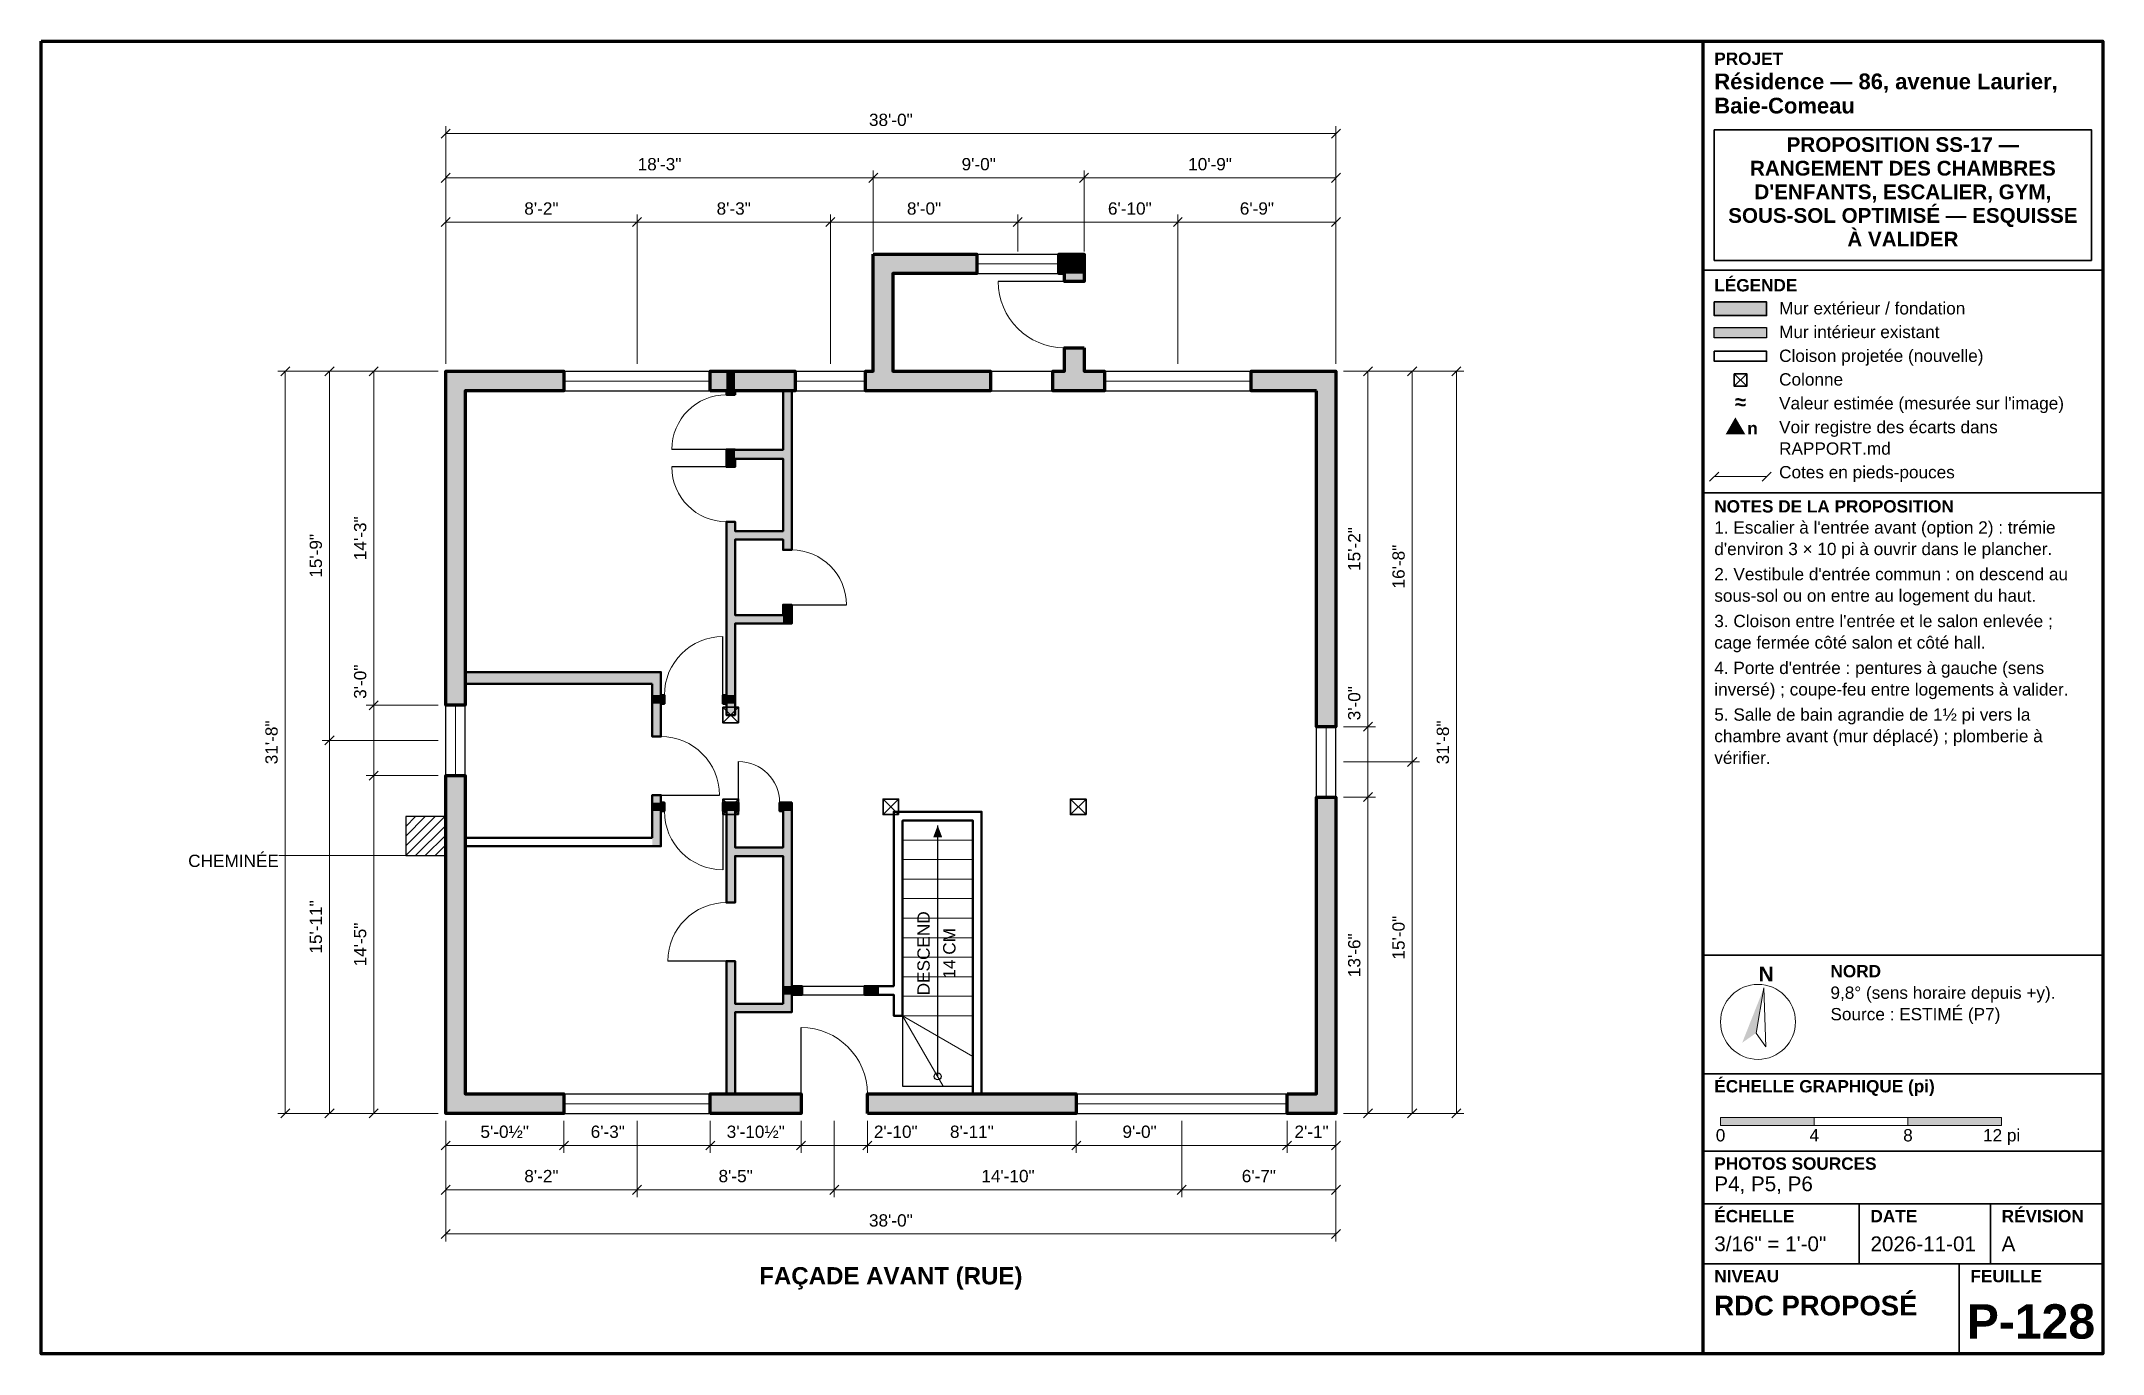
# Model space of a CAD drawing. Header units: inches. Extents: x -207 to 849, y -123 to 549.
import ezdxf
from ezdxf.enums import TextEntityAlignment as Align

# ---------------------------------------------------------------- set-up
doc = ezdxf.new("R2010")
doc.units = ezdxf.units.IN
doc.header["$MEASUREMENT"] = 0
for name, color, linetype in [('00-Cartouche', 7, 'Continuous'), ('10-Murs', 7, 'Continuous'), ('20-Ouvertures', 7, 'Continuous'), ('30-Escaliers-Elements', 7, 'Continuous'), ('40-Structure', 7, 'Continuous'), ('50-Cotes', 7, 'Continuous'), ('60-Etiquettes', 7, 'Continuous')]:
    doc.layers.add(name, color=color, linetype=linetype)
doc.styles.add('RELEVE', font='arial.ttf')
doc.styles.add('RELEVE_GRAS', font='arialbd.ttf')

msp = doc.modelspace()

# ---------------------------------------------------------------- hatches: boundary and pattern name
at = {"layer": '00-Cartouche', "true_color": 0x4d4d4d}
h = msp.add_hatch(color=7, dxfattribs=at)
h.dxf.hatch_style = 1
h.paths.add_polyline_path([(649.8, 415.5), (676.6, 415.5), (676.6, 408.5), (649.8, 408.5)])
at = {"layer": '00-Cartouche', "true_color": 0xc8c8c8}
h = msp.add_hatch(color=7, dxfattribs=at)
h.dxf.hatch_style = 1
h.paths.add_polyline_path([(649.8, 402.5), (676.6, 402.5), (676.6, 397.2), (649.8, 397.2)])
at = {"layer": '00-Cartouche', "true_color": 0xe8730c}
h = msp.add_hatch(color=30, dxfattribs=at)
h.dxf.hatch_style = 1
h.paths.add_polyline_path([(655.6, 347.7), (665.7, 347.7), (660.6, 356.4)])
at = {"layer": '00-Cartouche', "true_color": 0x000000}
h = msp.add_hatch(color=7, dxfattribs=at)
h.dxf.hatch_style = 1
h.paths.add_polyline_path([(675.2, 64.3), (664.1, 36.2), (671.2, 41.2)])
h = msp.add_hatch(color=7, dxfattribs=at)
h.dxf.hatch_style = 1
h.paths.add_polyline_path([(653, -2.1), (701, -2.1), (701, -6.1), (653, -6.1)])
h = msp.add_hatch(color=7, dxfattribs=at)
h.dxf.hatch_style = 1
h.paths.add_polyline_path([(749, -2.1), (797, -2.1), (797, -6.1), (749, -6.1)])
at = {"layer": '10-Murs', "true_color": 0x4d4d4d}
h = msp.add_hatch(color=7, dxfattribs=at)
h.dxf.hatch_style = 1
h.paths.add_polyline_path([(229, 370), (229, 440), (219, 440), (219, 370)])
h = msp.add_hatch(color=7, dxfattribs=at)
h.dxf.hatch_style = 1
h.paths.add_polyline_path([(219, 430), (219, 440), (272, 440), (272, 430)])
h = msp.add_hatch(color=7, dxfattribs=at)
h.dxf.hatch_style = 1
h.paths.add_polyline_path([(327, 440), (327, 430), (314, 430), (314, 440)])
h = msp.add_hatch(color=7, dxfattribs=at)
h.dxf.hatch_style = 1
h.paths.add_polyline_path([(317, 440), (327, 440), (327, 426), (317, 426)])
h = msp.add_hatch(color=7, dxfattribs=at)
h.dxf.hatch_style = 1
h.paths.add_polyline_path([(327, 370), (317, 370), (317, 392), (327, 392)])
h = msp.add_hatch(color=7, dxfattribs=at)
h.dxf.hatch_style = 1
h.paths.add_polyline_path([(0, 370), (0, 380), (60.5, 380), (60.5, 370)])
h = msp.add_hatch(color=7, dxfattribs=at)
h.dxf.hatch_style = 1
h.paths.add_polyline_path([(0, 380), (10, 380), (10, 209), (0, 209)])
h = msp.add_hatch(color=7, dxfattribs=at)
h.dxf.hatch_style = 1
h.paths.add_polyline_path([(135.5, 370), (135.5, 380), (179, 380), (179, 370)])
at = {"layer": '10-Murs', "true_color": 0xc8c8c8}
h = msp.add_hatch(color=7, dxfattribs=at)
h.dxf.hatch_style = 1
h.paths.add_polyline_path([(143.8, 380), (148.2, 380), (148.2, 368), (143.8, 368)])
h = msp.add_hatch(color=7, dxfattribs=at)
h.dxf.hatch_style = 1
h.paths.add_polyline_path([(172.8, 380), (177.2, 380), (177.2, 288.5), (172.8, 288.5)])
at = {"layer": '10-Murs', "true_color": 0x4d4d4d}
h = msp.add_hatch(color=7, dxfattribs=at)
h.dxf.hatch_style = 1
h.paths.add_polyline_path([(215, 370), (215, 380), (279, 380), (279, 370)])
h = msp.add_hatch(color=7, dxfattribs=at)
h.dxf.hatch_style = 1
h.paths.add_polyline_path([(311, 370), (311, 380), (337.5, 380), (337.5, 370)])
h = msp.add_hatch(color=7, dxfattribs=at)
h.dxf.hatch_style = 1
h.paths.add_polyline_path([(456, 380), (456, 370), (412.5, 370), (412.5, 380)])
h = msp.add_hatch(color=7, dxfattribs=at)
h.dxf.hatch_style = 1
h.paths.add_polyline_path([(446, 380), (456, 380), (456, 198), (446, 198)])
at = {"layer": '10-Murs', "true_color": 0xc8c8c8}
h = msp.add_hatch(color=7, dxfattribs=at)
h.dxf.hatch_style = 1
h.paths.add_polyline_path([(148.2, 331), (143.8, 331), (143.8, 340), (148.2, 340)])
h = msp.add_hatch(color=7, dxfattribs=at)
h.dxf.hatch_style = 1
h.paths.add_polyline_path([(143.8, 335.2), (177.2, 335.2), (177.2, 339.8), (143.8, 339.8)])
h = msp.add_hatch(color=7, dxfattribs=at)
h.dxf.hatch_style = 1
h.paths.add_polyline_path([(148.2, 204), (143.8, 204), (143.8, 303), (148.2, 303)])
h = msp.add_hatch(color=7, dxfattribs=at)
h.dxf.hatch_style = 1
h.paths.add_polyline_path([(143.8, 293.8), (177.2, 293.8), (177.2, 298.2), (143.8, 298.2)])
h = msp.add_hatch(color=7, dxfattribs=at)
h.dxf.hatch_style = 1
h.paths.add_polyline_path([(143.8, 250.8), (177.2, 250.8), (177.2, 255.2), (143.8, 255.2)])
h = msp.add_hatch(color=7, dxfattribs=at)
h.dxf.hatch_style = 1
h.paths.add_polyline_path([(177.2, 250.8), (172.8, 250.8), (172.8, 260.5), (177.2, 260.5)])
h = msp.add_hatch(color=7, dxfattribs=at)
h.dxf.hatch_style = 1
h.paths.add_polyline_path([(0, 220), (110.2, 220), (110.2, 226), (0, 226)])
h = msp.add_hatch(color=7, dxfattribs=at)
h.dxf.hatch_style = 1
h.paths.add_polyline_path([(105.8, 226), (110.2, 226), (110.2, 193), (105.8, 193)])
h = msp.add_hatch(color=7, dxfattribs=at)
h.dxf.hatch_style = 1
h.paths.add_polyline_path([(105.8, 209.8), (105.8, 214.2), (112, 214.2), (112, 209.8)])
h = msp.add_hatch(color=7, dxfattribs=at)
h.dxf.hatch_style = 1
h.paths.add_polyline_path([(148.2, 214.2), (148.2, 209.8), (142, 209.8), (142, 214.2)])
at = {"layer": '10-Murs', "true_color": 0x4d4d4d}
h = msp.add_hatch(color=7, dxfattribs=at)
h.dxf.hatch_style = 1
h.paths.add_polyline_path([(10, 0), (0, 0), (0, 173), (10, 173)])
at = {"layer": '10-Murs', "true_color": 0xc8c8c8}
h = msp.add_hatch(color=7, dxfattribs=at)
h.dxf.hatch_style = 1
h.paths.add_polyline_path([(110.2, 136.8), (105.8, 136.8), (105.8, 163), (110.2, 163)])
h = msp.add_hatch(color=7, dxfattribs=at)
h.dxf.hatch_style = 1
h.paths.add_polyline_path([(105.8, 154.8), (105.8, 159.2), (112, 159.2), (112, 154.8)])
h = msp.add_hatch(color=7, dxfattribs=at)
h.dxf.hatch_style = 1
h.paths.add_polyline_path([(142, 154.8), (142, 159.2), (150, 159.2), (150, 154.8)])
h = msp.add_hatch(color=7, dxfattribs=at)
h.dxf.hatch_style = 1
h.paths.add_polyline_path([(143.8, 159.2), (148.2, 159.2), (148.2, 108), (143.8, 108)])
h = msp.add_hatch(color=7, dxfattribs=at)
h.dxf.hatch_style = 1
h.paths.add_polyline_path([(177.2, 159.2), (177.2, 154.8), (171, 154.8), (171, 159.2)])
h = msp.add_hatch(color=7, dxfattribs=at)
h.dxf.hatch_style = 1
h.paths.add_polyline_path([(177.2, 51.8), (177.2, 159.2), (172.8, 159.2), (172.8, 51.8)])
at = {"layer": '10-Murs', "true_color": 0x4d4d4d}
h = msp.add_hatch(color=7, dxfattribs=at)
h.dxf.hatch_style = 1
h.paths.add_polyline_path([(456, 0), (446, 0), (446, 162), (456, 162)])
at = {"layer": '10-Murs', "true_color": 0xc8c8c8}
h = msp.add_hatch(color=7, dxfattribs=at)
h.dxf.hatch_style = 1
h.paths.add_polyline_path([(143.8, 131.8), (177.2, 131.8), (177.2, 136.2), (143.8, 136.2)])
h = msp.add_hatch(color=7, dxfattribs=at)
h.dxf.hatch_style = 1
h.paths.add_polyline_path([(148.2, 0), (143.8, 0), (143.8, 78), (148.2, 78)])
h = msp.add_hatch(color=7, dxfattribs=at)
h.dxf.hatch_style = 1
h.paths.add_polyline_path([(172.8, 60.8), (172.8, 65.2), (182.5, 65.2), (182.5, 60.8)])
h = msp.add_hatch(color=7, dxfattribs=at)
h.dxf.hatch_style = 1
h.paths.add_polyline_path([(222, 65.2), (222, 60.8), (214.5, 60.8), (214.5, 65.2)])
h = msp.add_hatch(color=7, dxfattribs=at)
h.dxf.hatch_style = 1
h.paths.add_polyline_path([(143.8, 51.8), (177.2, 51.8), (177.2, 56.2), (143.8, 56.2)])
at = {"layer": '10-Murs', "true_color": 0x4d4d4d}
h = msp.add_hatch(color=7, dxfattribs=at)
h.dxf.hatch_style = 1
h.paths.add_polyline_path([(0, 0), (0, 10), (60.5, 10), (60.5, 0)])
h = msp.add_hatch(color=7, dxfattribs=at)
h.dxf.hatch_style = 1
h.paths.add_polyline_path([(135.5, 0), (135.5, 10), (182, 10), (182, 0)])
h = msp.add_hatch(color=7, dxfattribs=at)
h.dxf.hatch_style = 1
h.paths.add_polyline_path([(216, 0), (216, 10), (323, 10), (323, 0)])
h = msp.add_hatch(color=7, dxfattribs=at)
h.dxf.hatch_style = 1
h.paths.add_polyline_path([(456, 10), (456, 0), (431, 0), (431, 10)])
at = {"layer": '30-Escaliers-Elements', "true_color": 0x000000}
h = msp.add_hatch(color=7, dxfattribs=at)
h.dxf.hatch_style = 1
h.paths.add_polyline_path([(252, 147.5), (249.7, 141.4), (254.3, 141.4)])

# ---------------------------------------------------------------- linework, layer by layer
at = {"layer": '00-Cartouche', "color": 7, "lineweight": 70}
msp.add_lwpolyline([(-207.2, 549), (848.8, 549), (848.8, -123), (-207.2, -123)], close=True, dxfattribs=at)
msp.add_lwpolyline([(644, 549), (644, -123)], dxfattribs=at)
at = {"layer": '00-Cartouche', "color": 7, "lineweight": 35}
for points in [[(649.8, 503.7), (843, 503.7), (843, 436.8), (649.8, 436.8)], [(649.8, 415.5), (676.6, 415.5), (676.6, 408.5), (649.8, 408.5)], [(649.8, 390.3), (676.6, 390.3), (676.6, 385.1), (649.8, 385.1)], [(660, 378.7), (666.4, 378.7), (666.4, 372.3), (660, 372.3)]]:
    msp.add_lwpolyline(points, close=True, dxfattribs=at)
for points in [[(644, 431.7), (848.8, 431.7)], [(647.4, 323.8), (652.1, 328.4)], [(674.3, 323.8), (678.9, 328.4)], [(644, 317.8), (848.8, 317.8)], [(644, 81.1), (848.8, 81.1)], [(644, 20.3), (848.8, 20.3)], [(644, -19.3), (848.8, -19.3)], [(644, -46.2), (848.8, -46.2)], [(724, -46.2), (724, -76.9)], [(791.2, -46.2), (791.2, -76.9)], [(644, -76.9), (848.8, -76.9)], [(775.2, -76.9), (775.2, -123)]]:
    msp.add_lwpolyline(points, dxfattribs=at)
at = {"layer": '00-Cartouche', "color": 7, "lineweight": 25}
msp.add_lwpolyline([(649.8, 402.5), (676.6, 402.5), (676.6, 397.2), (649.8, 397.2)], close=True, dxfattribs=at)
for points in [[(660, 378.7), (666.4, 372.3)], [(666.4, 378.7), (660, 372.3)]]:
    msp.add_lwpolyline(points, dxfattribs=at)
at = {"layer": '00-Cartouche', "color": 7, "lineweight": 18}
msp.add_lwpolyline([(649.8, 326.1), (676.6, 326.1)], dxfattribs=at)
for points in [[(675.2, 64.3), (671.2, 41.2), (676.2, 34.1)], [(653, -2.1), (797, -2.1), (797, -6.1), (653, -6.1)], [(701, -2.1), (749, -2.1), (749, -6.1), (701, -6.1)]]:
    msp.add_lwpolyline(points, close=True, dxfattribs=at)
msp.add_circle((672.2, 46.9), 19.2, dxfattribs=at)
at = {"layer": '10-Murs', "color": 7, "lineweight": 70}
for points in [[(219, 440), (229, 440), (272, 440), (272, 430), (229, 430), (229, 380), (279, 380), (279, 370), (229, 370), (219, 370), (215, 370), (215, 380), (219, 380), (219, 430), (219, 440)], [(317, 430), (314, 430), (314, 440), (317, 440), (327, 440), (327, 430), (327, 426), (317, 426), (317, 430)], [(327, 392), (327, 380), (337.5, 380), (337.5, 370), (327, 370), (317, 370), (311, 370), (311, 380), (317, 380), (317, 392), (327, 392)], [(0, 370), (0, 380), (10, 380), (60.5, 380), (60.5, 370), (10, 370), (10, 209), (0, 209), (0, 370)], [(135.5, 370), (135.5, 380), (179, 380), (179, 370), (135.5, 370)], [(446, 370), (412.5, 370), (412.5, 380), (446, 380), (456, 380), (456, 370), (456, 198), (446, 198), (446, 370)], [(10, 0), (0, 0), (0, 10), (0, 173), (10, 173), (10, 10), (60.5, 10), (60.5, 0), (10, 0)], [(431, 10), (446, 10), (446, 162), (456, 162), (456, 10), (456, 0), (446, 0), (431, 0), (431, 10)], [(135.5, 0), (135.5, 10), (182, 10), (182, 0), (135.5, 0)], [(216, 0), (216, 10), (323, 10), (323, 0), (216, 0)]]:
    msp.add_lwpolyline(points, dxfattribs=at)
at = {"layer": '10-Murs', "color": 7, "lineweight": 50}
for points in [[(177.2, 370), (177.2, 339.8), (177.2, 335.2), (177.2, 298.2), (177.2, 293.8), (177.2, 288.5), (172.8, 288.5), (172.8, 293.8), (148.2, 293.8), (148.2, 255.2), (172.8, 255.2), (172.8, 260.5), (177.2, 260.5), (177.2, 255.2), (177.2, 250.8), (172.8, 250.8), (148.2, 250.8), (148.2, 214.2), (148.2, 209.8), (148.2, 204), (143.8, 204), (143.8, 209.8), (142, 209.8), (142, 214.2), (143.8, 214.2), (143.8, 250.8), (143.8, 255.2)], [(143.8, 255.2), (143.8, 293.8), (143.8, 298.2), (143.8, 303), (148.2, 303), (148.2, 298.2), (172.8, 298.2), (172.8, 335.2), (148.2, 335.2), (148.2, 331), (143.8, 331), (143.8, 335.2), (143.8, 339.8), (143.8, 340), (148.2, 340), (148.2, 339.8), (172.8, 339.8), (172.8, 370)], [(148.2, 368), (143.8, 368), (143.8, 370)], [(148.2, 370), (148.2, 368)], [(10, 226), (105.8, 226), (110.2, 226), (110.2, 220), (110.2, 214.2), (112, 214.2), (112, 209.8), (110.2, 209.8), (110.2, 193), (105.8, 193), (105.8, 209.8), (105.8, 214.2), (105.8, 220)], [(105.8, 220), (10, 220)], [(105.8, 141.2), (105.8, 154.8), (105.8, 159.2), (105.8, 163), (110.2, 163), (110.2, 159.2), (112, 159.2), (112, 154.8), (110.2, 154.8), (110.2, 141.2), (110.2, 136.8), (105.8, 136.8), (10, 136.8)], [(172.8, 56.2), (172.8, 60.8), (172.8, 65.2), (172.8, 131.8), (148.2, 131.8), (148.2, 108), (143.8, 108), (143.8, 131.8), (143.8, 136.2), (143.8, 154.8), (142, 154.8), (142, 159.2), (143.8, 159.2), (148.2, 159.2), (150, 159.2), (150, 154.8), (148.2, 154.8), (148.2, 136.2), (172.8, 136.2), (172.8, 154.8), (171, 154.8), (171, 159.2), (172.8, 159.2), (177.2, 159.2), (177.2, 154.8), (177.2, 136.2), (177.2, 131.8), (177.2, 65.2), (182.5, 65.2), (182.5, 60.8), (177.2, 60.8), (177.2, 56.2), (177.2, 51.8), (172.8, 51.8), (148.2, 51.8), (148.2, 10)], [(270, 10), (270, 150), (234, 150), (234, 65.2), (234, 60.8), (234, 50), (229.5, 50), (229.5, 60.8), (222, 60.8), (214.5, 60.8), (214.5, 65.2), (222, 65.2), (229.5, 65.2), (229.5, 150)], [(229.5, 150), (229.5, 154.5), (234, 154.5), (270, 154.5), (274.5, 154.5), (274.5, 150), (274.5, 10)], [(10, 141.2), (105.8, 141.2)], [(143.8, 10), (143.8, 51.8), (143.8, 56.2), (143.8, 78), (148.2, 78), (148.2, 56.2), (172.8, 56.2)]]:
    msp.add_lwpolyline(points, dxfattribs=at)
at = {"layer": '20-Ouvertures', "color": 7, "lineweight": 25}
for points in [[(272, 440), (314, 440)], [(272, 430), (272, 440)], [(314, 430), (314, 440)], [(272, 430), (314, 430)], [(317, 426), (283, 426)], [(60.5, 380), (135.5, 380)], [(60.5, 370), (60.5, 380)], [(60.5, 370), (135.5, 370)], [(135.5, 370), (135.5, 380)], [(179, 380), (215, 380)], [(179, 370), (179, 380)], [(179, 370), (215, 370)], [(215, 370), (215, 380)], [(279, 380), (311, 380)], [(279, 370), (311, 370)], [(337.5, 380), (412.5, 380)], [(337.5, 370), (337.5, 380)], [(337.5, 370), (412.5, 370)], [(412.5, 370), (412.5, 380)], [(143.8, 340), (115.8, 340)], [(143.8, 331), (115.8, 331)], [(177.2, 260.5), (205.2, 260.5)], [(142, 214.2), (142, 244.2)], [(0, 173), (0, 209)], [(10, 209), (0, 209)], [(10, 173), (10, 209)], [(446, 162), (446, 198)], [(456, 198), (446, 198)], [(456, 162), (456, 198)], [(150, 159.2), (150, 180.2)], [(10, 173), (0, 173)], [(110.2, 163), (140.2, 163)], [(456, 162), (446, 162)], [(142, 154.8), (142, 124.8)], [(143.8, 78), (113.8, 78)], [(182.5, 65.2), (214.5, 65.2)], [(182.5, 60.8), (214.5, 60.8)], [(182, 10), (182, 44)], [(60.5, 10), (135.5, 10)], [(60.5, 0), (60.5, 10)], [(60.5, 0), (135.5, 0)], [(135.5, 0), (135.5, 10)], [(323, 10), (431, 10)], [(323, 0), (323, 10)], [(323, 0), (431, 0)], [(431, 0), (431, 10)]]:
    msp.add_lwpolyline(points, dxfattribs=at)
at = {"layer": '20-Ouvertures', "color": 7, "lineweight": 18}
for points in [[(272, 435), (314, 435)], [(60.5, 375), (135.5, 375)], [(179, 375), (215, 375)], [(337.5, 375), (412.5, 375)], [(5, 173), (5, 209)], [(451, 162), (451, 198)], [(60.5, 5), (135.5, 5)], [(323, 5), (431, 5)]]:
    msp.add_lwpolyline(points, dxfattribs=at)
for centre, radius, start, end in [((317, 426), 34, 180, 270), ((143.8, 340), 28, 90, 180), ((143.8, 331), 28, 180, 270), ((177.2, 260.5), 28, 0, 90), ((142, 214.2), 30, 90, 180), ((110.2, 163), 30, 0, 90), ((150, 159.2), 21, 0, 90), ((142, 154.8), 30, 180, 270), ((143.8, 78), 30, 90, 180), ((182, 10), 34, 0, 90)]:
    msp.add_arc(centre, radius, start, end, dxfattribs=at)
at = {"layer": '30-Escaliers-Elements', "color": 7, "lineweight": 25}
for points in [[(-20.5, 132), (-0.5, 132), (-0.5, 152), (-20.5, 152)], [(270, 14), (270, 150), (234, 150), (234, 14)]]:
    msp.add_lwpolyline(points, close=True, dxfattribs=at)
at = {"layer": '30-Escaliers-Elements', "color": 7, "lineweight": 18}
for points in [[(-20.5, 132), (-0.5, 152)], [(-20.5, 137), (-5.5, 152)], [(-20.5, 142), (-10.5, 152)], [(-20.5, 147), (-15.5, 152)], [(-20.5, 152), (-20.5, 152)], [(-15.5, 132), (-0.5, 147)], [(-10.5, 132), (-0.5, 142)], [(270, 140), (234, 140)], [(-85.5, 132), (-20.5, 132)], [(-5.5, 132), (-0.5, 137)], [(-0.5, 132), (-0.5, 132)], [(270, 130), (234, 130)], [(270, 120), (234, 120)], [(270, 110), (234, 110)], [(270, 100), (234, 100)], [(270, 90), (234, 90)], [(270, 80), (234, 80)], [(270, 70), (234, 70)], [(270, 60), (234, 60)], [(270, 50), (234, 50)], [(234, 50), (270, 29.2)], [(234, 50), (254.8, 14)]]:
    msp.add_lwpolyline(points, dxfattribs=at)
at = {"layer": '30-Escaliers-Elements', "color": 7, "lineweight": 25}
msp.add_lwpolyline([(252, 19), (252, 147.5)], dxfattribs=at)
msp.add_circle((252, 19), 1.76, dxfattribs=at)
at = {"layer": '40-Structure', "color": 7, "lineweight": 35}
for points in [[(150, 200), (150, 208), (142, 208), (142, 200)], [(150, 153), (150, 161), (142, 161), (142, 153)], [(232, 153), (232, 161), (224, 161), (224, 153)], [(328, 153), (328, 161), (320, 161), (320, 153)]]:
    msp.add_lwpolyline(points, close=True, dxfattribs=at)
at = {"layer": '40-Structure', "color": 7, "lineweight": 25}
for points in [[(150, 200), (142, 208)], [(150, 208), (142, 200)], [(150, 153), (142, 161)], [(150, 161), (142, 153)], [(232, 153), (224, 161)], [(232, 161), (224, 153)], [(328, 153), (320, 161)], [(328, 161), (320, 153)]]:
    msp.add_lwpolyline(points, dxfattribs=at)
at = {"layer": '50-Cotes', "color": 7, "lineweight": 35}
for points in [[(-2.3, 499.4), (2.3, 504)], [(453.7, 499.4), (458.3, 504)], [(-2.3, 476.7), (2.3, 481.4)], [(216.7, 476.7), (221.3, 481.4)], [(324.7, 476.7), (329.3, 481.4)], [(453.7, 476.7), (458.3, 481.4)], [(-2.3, 454.1), (2.3, 458.7)], [(95.7, 454.1), (100.3, 458.7)], [(194.7, 454.1), (199.3, 458.7)], [(290.7, 454.1), (295.3, 458.7)], [(372.7, 454.1), (377.3, 458.7)], [(453.7, 454.1), (458.3, 458.7)], [(-84.5, 377.7), (-79.9, 382.3)], [(-61.9, 377.7), (-57.2, 382.3)], [(-39.2, 377.7), (-34.6, 382.3)], [(470.1, 377.7), (474.7, 382.3)], [(492.7, 377.7), (497.4, 382.3)], [(515.4, 377.7), (520, 382.3)], [(-39.2, 206.7), (-34.6, 211.3)], [(-61.9, 188.7), (-57.2, 193.3)], [(470.1, 195.7), (474.7, 200.3)], [(492.7, 177.7), (497.4, 182.3)], [(-39.2, 170.7), (-34.6, 175.3)], [(470.1, 159.7), (474.7, 164.3)], [(-84.5, -2.3), (-79.9, 2.3)], [(-61.9, -2.3), (-57.2, 2.3)], [(-39.2, -2.3), (-34.6, 2.3)], [(470.1, -2.3), (474.7, 2.3)], [(492.7, -2.3), (497.4, 2.3)], [(515.4, -2.3), (520, 2.3)], [(-2.3, -18.7), (2.3, -14.1)], [(58.2, -18.7), (62.8, -14.1)], [(133.2, -18.7), (137.8, -14.1)], [(179.7, -18.7), (184.3, -14.1)], [(213.7, -18.7), (218.3, -14.1)], [(320.7, -18.7), (325.3, -14.1)], [(428.7, -18.7), (433.3, -14.1)], [(453.7, -18.7), (458.3, -14.1)], [(-2.3, -41.4), (2.3, -36.7)], [(95.7, -41.4), (100.3, -36.7)], [(196.7, -41.4), (201.3, -36.7)], [(374.7, -41.4), (379.3, -36.7)], [(453.7, -41.4), (458.3, -36.7)], [(-2.3, -64), (2.3, -59.4)], [(453.7, -64), (458.3, -59.4)]]:
    msp.add_lwpolyline(points, dxfattribs=at)
at = {"layer": '50-Cotes', "color": 7, "lineweight": 18}
for points in [[(0, 383.8), (0, 505.5)], [(0, 501.7), (456, 501.7)], [(456, 383.8), (456, 505.5)], [(0, 479.1), (219, 479.1)], [(219, 441.3), (219, 482.8)], [(219, 479.1), (327, 479.1)], [(327, 441.3), (327, 482.8)], [(327, 479.1), (456, 479.1)], [(0, 456.4), (98, 456.4)], [(98, 383.8), (98, 460.2)], [(98, 456.4), (197, 456.4)], [(197, 383.8), (197, 460.2)], [(197, 456.4), (293, 456.4)], [(293, 441.3), (293, 460.2)], [(293, 456.4), (375, 456.4)], [(375, 383.8), (375, 460.2)], [(375, 456.4), (456, 456.4)], [(-3.8, 380), (-86, 380)], [(-82.2, 0), (-82.2, 380)], [(-59.6, 191), (-59.6, 380)], [(-36.9, 209), (-36.9, 380)], [(459.8, 380), (521.5, 380)], [(472.4, 198), (472.4, 380)], [(495.1, 180), (495.1, 380)], [(517.7, 0), (517.7, 380)], [(-3.8, 209), (-40.7, 209)], [(-36.9, 173), (-36.9, 209)], [(-3.8, 191), (-63.3, 191)], [(-59.6, 0), (-59.6, 191)], [(459.8, 198), (476.2, 198)], [(472.4, 162), (472.4, 198)], [(459.8, 180), (498.8, 180)], [(495.1, 0), (495.1, 180)], [(-3.8, 173), (-40.7, 173)], [(-36.9, 0), (-36.9, 173)], [(459.8, 162), (476.2, 162)], [(472.4, 0), (472.4, 162)], [(-3.8, 0), (-86, 0)], [(459.8, 0), (521.5, 0)], [(0, -3.8), (0, -65.5)], [(60.5, -3.8), (60.5, -20.2)], [(98, -3.8), (98, -42.8)], [(135.5, -3.8), (135.5, -20.2)], [(182, -3.8), (182, -20.2)], [(199, -3.8), (199, -42.8)], [(216, -3.8), (216, -20.2)], [(323, -3.8), (323, -20.2)], [(377, -3.8), (377, -42.8)], [(431, -3.8), (431, -20.2)], [(456, -3.8), (456, -65.5)], [(0, -16.4), (60.5, -16.4)], [(60.5, -16.4), (135.5, -16.4)], [(135.5, -16.4), (182, -16.4)], [(182, -16.4), (216, -16.4)], [(216, -16.4), (323, -16.4)], [(323, -16.4), (431, -16.4)], [(431, -16.4), (456, -16.4)], [(0, -39.1), (98, -39.1)], [(98, -39.1), (199, -39.1)], [(199, -39.1), (377, -39.1)], [(377, -39.1), (456, -39.1)], [(0, -61.7), (456, -61.7)]]:
    msp.add_lwpolyline(points, dxfattribs=at)

# ---------------------------------------------------------------- texts
at = {"layer": '00-Cartouche', "color": 7}
for s, height, style, p in [('PROJET', 6.3, 'RELEVE_GRAS', (649.8, 536.9)), ('Résidence — 86, avenue Laurier,', 8.063, 'RELEVE_GRAS', (649.8, 524.4)), ('Baie-Comeau', 8.063, 'RELEVE_GRAS', (649.8, 512)), ('LÉGENDE', 6.3, 'RELEVE_GRAS', (649.8, 420.9)), ('Mur extérieur / fondation', 6.299, 'RELEVE', (683, 409.1)), ('Mur intérieur existant', 6.299, 'RELEVE', (683, 397)), ('Cloison projetée (nouvelle)', 6.299, 'RELEVE', (683, 384.8)), ('Colonne', 6.3, 'RELEVE', (683, 372.7)), ("Valeur estimée (mesurée sur l'image)", 6.299, 'RELEVE', (683, 360.5)), ('Voir registre des écarts dans', 6.299, 'RELEVE', (683, 348.3)), ('RAPPORT.md', 6.3, 'RELEVE', (683, 337.3)), ('Cotes en pieds-pouces', 6.299, 'RELEVE', (683, 325.2)), ('NOTES DE LA PROPOSITION', 6.299, 'RELEVE_GRAS', (649.8, 307.7)), ("1. Escalier à l'entrée avant (option 2) : trémie", 6.299, 'RELEVE', (649.8, 296.9)), ("d'environ 3 × 10 pi à ouvrir dans le plancher.", 6.299, 'RELEVE', (649.8, 285.9)), ("2. Vestibule d'entrée commun : on descend au", 6.299, 'RELEVE', (649.8, 273)), ('sous-sol ou on entre au logement du haut.', 6.299, 'RELEVE', (649.8, 262)), ("3. Cloison entre l'entrée et le salon enlevée ;", 6.299, 'RELEVE', (649.8, 249)), ('cage fermée côté salon et côté hall.', 6.299, 'RELEVE', (649.8, 238)), ("4. Porte d'entrée : pentures à gauche (sens", 6.299, 'RELEVE', (649.8, 225)), ('inversé) ; coupe-feu entre logements à valider.', 6.299, 'RELEVE', (649.8, 214)), ('5. Salle de bain agrandie de 1½ pi vers la', 6.299, 'RELEVE', (649.8, 201.1)), ('chambre avant (mur déplacé) ; plomberie à', 6.299, 'RELEVE', (649.8, 190.1)), ('vérifier.', 6.3, 'RELEVE', (649.8, 179)), ('NORD', 6.3, 'RELEVE_GRAS', (709.3, 69.7)), ('9,8° (sens horaire depuis +y).', 6.299, 'RELEVE', (709.3, 58.7)), ('Source : ESTIMÉ (P7)', 6.299, 'RELEVE', (709.3, 47.7)), ('ÉCHELLE GRAPHIQUE (pi)', 6.299, 'RELEVE_GRAS', (649.8, 10.8)), ('PHOTOS SOURCES', 6.299, 'RELEVE_GRAS', (649.8, -28.8)), ('P4, P5, P6', 7.56, 'RELEVE', (649.8, -39.8)), ('ÉCHELLE', 6.3, 'RELEVE_GRAS', (649.8, -55.7)), ('DATE', 6.3, 'RELEVE_GRAS', (729.8, -55.7)), ('RÉVISION', 6.3, 'RELEVE_GRAS', (797, -55.7)), ('3/16" = 1\'-0"', 7.559, 'RELEVE', (649.8, -70.5)), ('2026-11-01', 7.56, 'RELEVE', (729.8, -70.5)), ('A', 7.56, 'RELEVE', (797, -70.5)), ('NIVEAU', 6.3, 'RELEVE_GRAS', (649.8, -86.4)), ('FEUILLE', 6.3, 'RELEVE_GRAS', (781, -86.4)), ('RDC PROPOSÉ', 10.079, 'RELEVE_GRAS', (649.8, -103.4))]:
    msp.add_text(s, height=height, dxfattribs=dict(at, style=style)).set_placement(p)
for s, height, style, p in [('PROPOSITION SS-17 —', 7.559, 'RELEVE_GRAS', (746.4, 492.3)), ('RANGEMENT DES CHAMBRES', 7.559, 'RELEVE_GRAS', (746.4, 480.2)), ("D'ENFANTS, ESCALIER, GYM,", 7.559, 'RELEVE_GRAS', (746.4, 468.1)), ('SOUS-SOL OPTIMISÉ — ESQUISSE', 7.559, 'RELEVE_GRAS', (746.4, 456)), ('À VALIDER', 7.56, 'RELEVE_GRAS', (746.4, 443.9)), ('≈', 7.56, 'RELEVE_GRAS', (663.2, 360.5)), ('N', 7.56, 'RELEVE_GRAS', (676.4, 67.6)), ('0', 6.3, 'RELEVE', (653, -14.3)), ('4', 6.3, 'RELEVE', (701, -14.3)), ('8', 6.3, 'RELEVE', (749, -14.3)), ('12 pi', 6.3, 'RELEVE', (797, -14.3)), ('P-128', 17.64, 'RELEVE_GRAS', (812, -115.3))]:
    msp.add_text(s, height=height, dxfattribs=dict(at, style=style)).set_placement(p, align=Align.CENTER)
at = {"layer": '00-Cartouche', "color": 30, "true_color": 0xe8730c, "style": 'RELEVE_GRAS'}
msp.add_text('n', height=6.3, dxfattribs=at).set_placement((666.7, 347.7))
at = {"layer": '30-Escaliers-Elements', "color": 7, "style": 'RELEVE'}
msp.add_text('CHEMINÉE', height=6.3, dxfattribs=at).set_placement((-108.7, 126.2), align=Align.CENTER)
for s, p in [('DESCEND', (247.9, 82)), ('14 CM', (261.1, 82))]:
    msp.add_text(s, height=6.3, rotation=90, dxfattribs=at).set_placement(p, align=Align.CENTER)
at = {"layer": '50-Cotes', "color": 7, "style": 'RELEVE'}
for s, p in [('38\'-0"', (228, 505.6)), ('18\'-3"', (109.5, 482.9)), ('9\'-0"', (273, 482.9)), ('10\'-9"', (391.5, 482.9)), ('8\'-2"', (49, 460.2)), ('8\'-3"', (147.5, 460.2)), ('8\'-0"', (245, 460.2)), ('6\'-10"', (350.4, 460.2)), ('6\'-9"', (415.5, 460.2)), ('5\'-0½"', (30.2, -12.5)), ('6\'-3"', (83, -12.5)), ('3\'-10½"', (158.8, -12.5)), ('8\'-11"', (269.5, -12.5)), ('9\'-0"', (355.4, -12.5)), ('2\'-1"', (443.5, -12.5)), ('8\'-2"', (49, -35.2)), ('8\'-5"', (148.5, -35.2)), ('14\'-10"', (288, -35.2)), ('6\'-7"', (416.5, -35.2)), ('38\'-0"', (228, -57.9))]:
    msp.add_text(s, height=6.3, dxfattribs=at).set_placement(p, align=Align.CENTER)
for s, p in [('15\'-9"', (-63.4, 285.5)), ('14\'-3"', (-40.7, 294.5)), ('15\'-2"', (468.5, 289)), ('16\'-8"', (491.2, 280)), ('31\'-8"', (-86.1, 190)), ('31\'-8"', (513.9, 190)), ('15\'-11"', (-63.4, 95.5)), ('14\'-5"', (-40.7, 86.5)), ('15\'-0"', (491.2, 90)), ('13\'-6"', (468.5, 81))]:
    msp.add_text(s, height=6.3, rotation=90, dxfattribs=at).set_placement(p, align=Align.CENTER)
for p in [(-40.7, 212.3), (468.5, 201.3)]:
    msp.add_text('3\'-0"', height=6.3, rotation=90, dxfattribs=at).set_placement(p)
msp.add_text('2\'-10"', height=6.3, dxfattribs=at).set_placement((219.3, -12.5))
at = {"layer": '60-Etiquettes', "color": 7, "style": 'RELEVE_GRAS'}
msp.add_text('FAÇADE AVANT (RUE)', height=8.819, dxfattribs=at).set_placement((228, -87.5), align=Align.CENTER)

doc.saveas('drawing.dxf')
